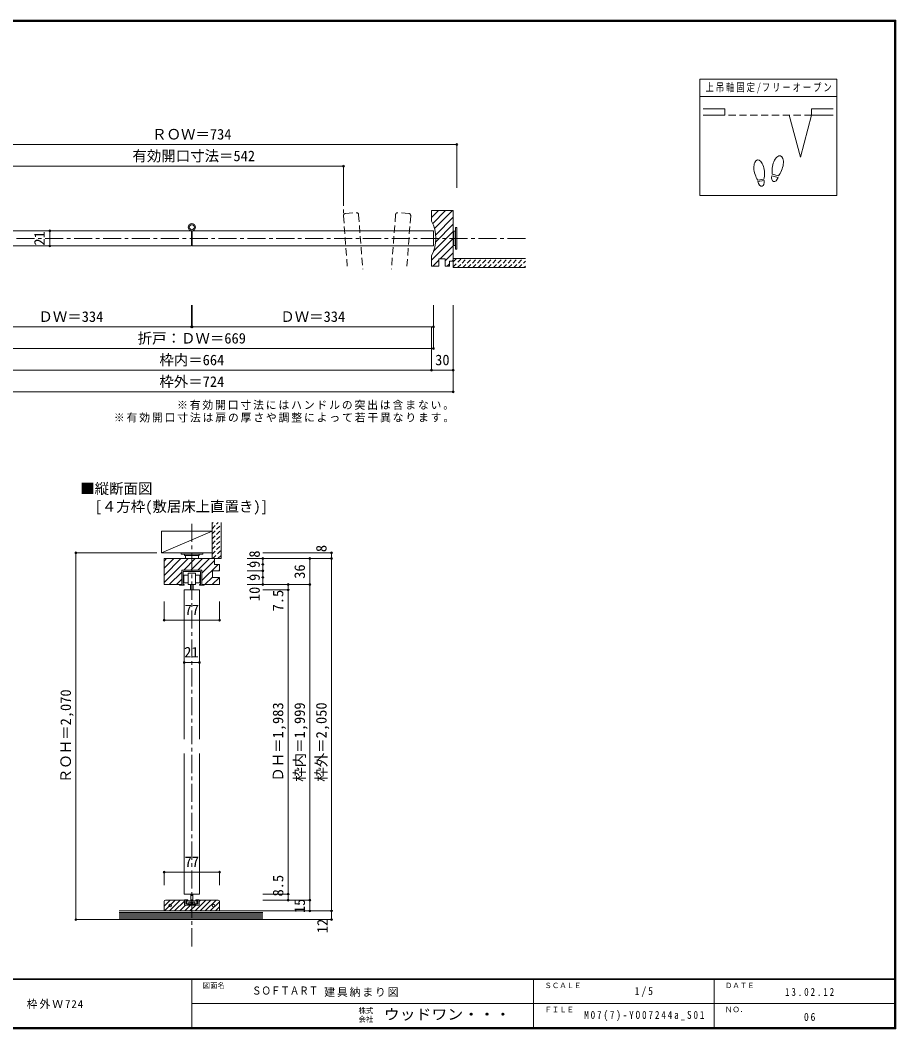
# Model space of a CAD drawing. Units: millimetres at full size, sheet at 1:5. Extents: x -973 to 977, y -701 to 696.
# Drawn here: x -236 to 977, y -701 to 696 of the extents above; entities that cross this region are included whole.
import ezdxf
from ezdxf.enums import TextEntityAlignment as Align

# ---------------------------------------------------------------- set-up
doc = ezdxf.new("R2010")
doc.units = ezdxf.units.MM
doc.header["$LTSCALE"] = 5
doc.header["$PDMODE"] = 32
doc.header["$PDSIZE"] = 2.5
for name, pattern in [('CHAIN1', [8, 5, -1, 1, -1]), ('DASHED1', [1.8, 1.2, -0.6]), ('DASHED2', [3, 2, -1])]:
    doc.linetypes.add(name, pattern=pattern)
for name, color, linetype, lineweight in [('0-1_通り芯', 4, 'CHAIN1', 9), ('0-3_仕上げ', 2, 'Continuous', 9), ('0-4_枠', 3, 'Continuous', 9), ('0-6_扉', 6, 'Continuous', 9), ('0-7_金物', 7, 'Continuous', 9), ('0-A_文字', 7, 'Continuous', 9), ('0-B_寸法', 7, 'Continuous', 9), ('0-C_ハッチ', 4, 'Continuous', 9), ('F-1_枠', 6, 'Continuous', 9)]:
    doc.layers.add(name, color=color, linetype=linetype, lineweight=lineweight)
doc.layers.add('F-0_補助線', color=7, linetype='Continuous')
doc.layers.add('F-A_文字', color=7, linetype='Continuous')
doc.styles.add('HGP明朝B', font='')
doc.styles.add('ＭＳ ゴシック', font='')
doc.styles.get('HGP明朝B').set_extended_font_data('HGP明朝B')
doc.styles.get('ＭＳ ゴシック').set_extended_font_data('MS Gothic')

msp = doc.modelspace()

# ---------------------------------------------------------------- linework, layer by layer
at = {"layer": '0-1_通り芯'}
for p, q in [((211.653, 463.658), (211.653, 424.921)), ((463.653, 393.658), (-460.347, 393.658)), ((1.653, -586.651), (1.653, 0.333))]:
    msp.add_line(p, q, dxfattribs=at)
at = {"layer": '0-3_仕上げ'}
for p, q in [((363.653, 365.658), (463.653, 365.658)), ((363.653, 353.158), (363.653, 365.658)), ((363.653, 353.158), (463.653, 353.158)), ((29.653, -49.667), (29.653, 0.333)), ((42.153, -49.667), (42.153, 0.333)), ((42.153, -49.667), (29.653, -49.667)), ((100.153, -537.667), (-98.847, -537.667)), ((-98.847, -549.667), (100.153, -549.667))]:
    msp.add_line(p, q, dxfattribs=at)
at = {"layer": '0-3_仕上げ', "color": 4}
for p, q in [((-40.347, -11.642), (29.653, -11.642)), ((-40.347, -41.642), (-40.347, -11.642)), ((-40.347, -41.642), (29.653, -11.642))]:
    msp.add_line(p, q, dxfattribs=at)
at = {"layer": '0-3_仕上げ', "color": 7}
for p, q in [((-98.847, -539.667), (100.153, -539.667)), ((-98.847, -541.667), (100.153, -541.667)), ((-98.847, -543.667), (100.153, -543.667)), ((-98.847, -545.667), (100.153, -545.667)), ((-98.847, -547.667), (100.153, -547.667))]:
    msp.add_line(p, q, dxfattribs=at)
at = {"layer": '0-3_仕上げ', "color": 4}
msp.add_lwpolyline([(29.653, -11.642), (29.653, -41.642), (-40.347, -41.642)], dxfattribs=at)
at = {"layer": '0-4_枠'}
for p, q in [((333.653, 417.658), (333.653, 432.158)), ((363.653, 432.158), (333.653, 432.158)), ((363.653, 362.158), (363.653, 432.158)), ((352.653, 365.158), (343.653, 365.158)), ((343.653, 355.158), (343.653, 365.158)), ((352.653, 355.158), (352.653, 365.158)), ((358.653, 355.158), (352.653, 355.158)), ((363.653, 362.158), (358.653, 362.158)), ((358.653, 355.158), (358.653, 362.158)), ((-36.847, -49.667), (33.153, -49.667)), ((33.153, -49.667), (33.153, -57.667)), ((40.153, -57.667), (33.153, -57.667)), ((40.153, -75.667), (30.153, -75.667)), ((40.153, -85.667), (40.153, -75.667)), ((40.153, -85.667), (15.653, -85.667)), ((-36.847, -524.667), (-36.847, -537.667)), ((-34.847, -522.667), (-8.597, -522.667)), ((-8.597, -522.667), (-8.597, -529.667)), ((38.153, -522.667), (11.903, -522.667)), ((40.153, -524.667), (40.153, -537.667)), ((-36.847, -537.667), (40.153, -537.667))]:
    msp.add_line(p, q, dxfattribs=at)
for points in [[(343.653, 355.158), (341.084, 355.158), (333.653, 355.158), (333.653, 369.658)], [(-36.847, -49.667), (-36.847, -85.667), (-12.347, -85.667), (-12.347, -65.667), (15.653, -65.667), (15.653, -85.667)], [(40.153, -57.667), (40.153, -66.667), (30.153, -66.667), (30.153, -75.667)], [(11.903, -522.667), (11.903, -529.667), (-8.597, -529.667)]]:
    msp.add_lwpolyline(points, dxfattribs=at)
for centre in [(-28.347, -530.167), (31.653, -530.167)]:
    msp.add_circle(centre, 1.75, dxfattribs=at)
for centre, radius, start, end in [((288.653, 393.658), 51, 331.92751, 28.07249), ((-34.847, -524.667), 2, 90, 180), ((38.153, -524.667), 2, 0, 90)]:
    msp.add_arc(centre, radius, start, end, dxfattribs=at)
at = {"layer": '0-6_扉', "color": 2, "linetype": 'DASHED2'}
for p, q in [((211.653, 424.921), (217.259, 351.158)), ((214.417, 428.14), (229.374, 429.277)), ((232.593, 426.513), (238.32, 351.158)), ((283.814, 426.513), (278.088, 351.158)), ((301.99, 428.14), (287.033, 429.277)), ((304.754, 424.921), (299.148, 351.158))]:
    msp.add_line(p, q, dxfattribs=at)
at = {"layer": '0-6_扉'}
for p, q in [((-332.847, 404.158), (1.153, 404.158)), ((1.153, 404.158), (1.153, 383.158)), ((2.153, 404.158), (336.153, 404.158)), ((2.153, 404.158), (2.153, 383.158)), ((336.153, 404.158), (336.153, 383.158)), ((-332.847, 383.158), (1.153, 383.158)), ((2.153, 383.158), (336.153, 383.158)), ((-8.847, -93.167), (-8.847, -299.667)), ((-8.847, -93.167), (12.153, -93.167)), ((12.153, -93.167), (12.153, -299.667)), ((-8.847, -319.667), (-8.847, -514.167)), ((12.153, -319.667), (12.153, -514.167)), ((12.153, -514.167), (-8.847, -514.167))]:
    msp.add_line(p, q, dxfattribs=at)
at = {"layer": '0-6_扉', "color": 2, "linetype": 'DASHED2'}
for centre, start, end in [((214.644, 425.149), 94.34602, 184.34602), ((229.601, 426.285), 4.34602, 94.34602), ((286.806, 426.285), 85.65398, 175.65398), ((301.763, 425.149), 355.65398, 85.65398)]:
    msp.add_arc(centre, 3, start, end, dxfattribs=at)
at = {"layer": '0-7_金物'}
for p, q in [((366.653, 378.658), (366.653, 408.658)), ((368.653, 408.658), (366.653, 408.658)), ((368.653, 378.658), (368.653, 408.658)), ((364.653, 402.658), (363.653, 402.658)), ((366.653, 403.657), (364.653, 403.657)), ((364.653, 383.658), (364.653, 403.657)), ((364.653, 384.658), (363.653, 384.658)), ((366.653, 383.658), (364.653, 383.658)), ((368.653, 378.658), (366.653, 378.658)), ((-13.347, -41.642), (-13.347, -43.642)), ((16.653, -41.642), (-13.347, -41.642)), ((16.653, -41.642), (16.653, -43.642)), ((16.653, -43.642), (-13.347, -43.642)), ((-8.347, -43.642), (-8.347, -45.642)), ((11.653, -45.642), (-8.347, -45.642)), ((-7.347, -49.667), (-7.347, -45.642)), ((10.653, -45.642), (10.653, -49.667)), ((11.653, -43.642), (11.653, -45.642)), ((-12.347, -85.667), (-12.347, -65.667)), ((15.653, -65.667), (-12.347, -65.667)), ((-10.347, -85.667), (-10.347, -67.667)), ((13.653, -67.667), (-10.347, -67.667)), ((13.653, -85.667), (13.653, -67.667)), ((15.653, -85.667), (15.653, -65.667)), ((-3.347, -83.465), (-9.377, -83.465)), ((6.653, -72.465), (12.623, -72.465)), ((12.623, -83.465), (6.653, -83.465)), ((12.623, -72.465), (12.623, -83.465)), ((-12.347, -85.667), (-15.347, -85.667)), ((-15.347, -85.667), (-15.347, -86.667)), ((-9.049, -86.667), (-15.347, -86.667)), ((6.653, -85.667), (-3.347, -85.667)), ((-0.347, -93.167), (-0.347, -85.667)), ((3.653, -93.167), (-0.347, -93.167)), ((3.653, -85.667), (3.653, -93.167)), ((12.486, -86.667), (12.486, -85.667)), ((13.653, -85.667), (12.486, -85.667)), ((12.486, -86.667), (18.653, -86.667)), ((15.653, -85.667), (18.653, -85.667)), ((18.653, -85.667), (18.653, -86.667)), ((0.153, -514.209), (0.153, -523.559)), ((3.153, -514.209), (3.153, -523.559)), ((-8.565, -524.033), (-8.347, -523.667)), ((-8.565, -524.301), (-8.347, -524.667)), ((-8.565, -525.533), (-8.347, -525.167)), ((-8.565, -525.801), (-8.347, -526.167)), ((-8.565, -527.033), (-8.347, -526.667)), ((-8.565, -527.301), (-8.347, -527.667)), ((-8.347, -523.667), (-8.347, -522.167)), ((-4.447, -522.167), (-8.347, -522.167)), ((-8.347, -525.167), (-8.347, -524.667)), ((-8.347, -526.667), (-8.347, -526.167)), ((-8.347, -528.167), (-8.347, -527.667)), ((-6.847, -527.467), (-6.847, -523.867)), ((10.153, -529.667), (-6.847, -529.667)), ((-6.347, -523.367), (-4.447, -523.367)), ((-6.347, -527.967), (-3.847, -527.967)), ((-5.347, -523.559), (-5.347, -527.559)), ((-5.347, -523.559), (8.653, -523.559)), ((-5.347, -527.559), (8.653, -527.559)), ((-3.847, -527.967), (-3.847, -528.467)), ((-3.847, -528.467), (1.353, -528.467)), ((-2.347, -525.559), (-2.347, -527.559)), ((-2.347, -525.559), (5.653, -525.559)), ((0.153, -525.559), (0.153, -526.342)), ((0.153, -526.342), (3.153, -526.342)), ((1.353, -528.467), (1.653, -528.767)), ((1.653, -528.767), (1.953, -528.467)), ((1.953, -528.467), (7.153, -528.467)), ((3.153, -525.559), (3.153, -526.342)), ((5.653, -525.559), (5.653, -527.559)), ((9.653, -527.967), (7.153, -527.967)), ((7.153, -528.467), (7.153, -527.967)), ((7.753, -522.167), (11.653, -522.167)), ((9.653, -523.367), (7.753, -523.367)), ((8.653, -523.559), (8.653, -527.559)), ((10.153, -527.467), (10.153, -523.867)), ((11.653, -522.167), (11.653, -523.667)), ((11.871, -524.033), (11.653, -523.667)), ((11.871, -524.301), (11.653, -524.667)), ((11.653, -524.667), (11.653, -525.167)), ((11.871, -525.533), (11.653, -525.167)), ((11.871, -525.801), (11.653, -526.167)), ((11.653, -526.167), (11.653, -526.667)), ((11.871, -527.033), (11.653, -526.667)), ((11.871, -527.301), (11.653, -527.667)), ((11.653, -528.167), (11.653, -527.667))]:
    msp.add_line(p, q, dxfattribs=at)
for points in [[(-3.347, -85.667), (-3.347, -69.667), (6.653, -69.667), (6.653, -85.667)], [(-9.377, -83.465), (-9.377, -72.465), (-3.347, -72.465)], [(-9.049, -86.667), (-9.049, -85.667), (-10.347, -85.667)]]:
    msp.add_lwpolyline(points, dxfattribs=at)
for radius in [5, 3.5]:
    msp.add_circle((1.653, 409.158), radius, dxfattribs=at)
for centre, radius, start, end in [((-8.297, -524.167), 0.3, 153.43495, 206.56505), ((-8.297, -525.667), 0.3, 153.43495, 206.56505), ((-8.297, -527.167), 0.3, 153.43495, 206.56505), ((-6.847, -528.167), 1.5, 180, 270), ((-6.347, -523.867), 0.5, 90, 180), ((-6.347, -527.467), 0.5, 180, 270), ((-4.447, -522.767), 0.6, 0, 90), ((-4.447, -522.767), 0.6, 270, 0), ((7.753, -522.767), 0.6, 90, 180), ((7.753, -522.767), 0.6, 180, 270), ((9.653, -523.867), 0.5, 0, 90), ((9.653, -527.467), 0.5, 270, 0), ((10.153, -528.167), 1.5, 270, 0), ((11.603, -524.167), 0.3, 333.43495, 26.56505), ((11.603, -525.667), 0.3, 333.43495, 26.56505), ((11.603, -527.167), 0.3, 333.43495, 26.56505)]:
    msp.add_arc(centre, radius, start, end, dxfattribs=at)
at = {"layer": '0-A_文字', "color": 4}
for p, q in [((40.153, -483.75), (-36.847, -483.75)), ((-36.847, -483.75), (-36.847, -501.868)), ((40.153, -483.75), (40.153, -501.868))]:
    msp.add_line(p, q, dxfattribs=at)
at = {"layer": '0-A_文字'}
for p in [(-36.847, -483.75), (40.153, -483.75)]:
    msp.add_point(p, dxfattribs=at)
at = {"layer": '0-B_寸法', "color": 3}
for p, q in [((894.986, 614.167), (704.986, 614.167)), ((704.986, 614.167), (704.986, 453.167)), ((894.986, 614.167), (894.986, 453.167)), ((894.986, 590.167), (704.986, 590.167)), ((794.011, 475.878), (785.365, 474.353)), ((813.479, 478.206), (804.998, 480.478)), ((814.022, 480.235), (805.542, 482.507)), ((794.376, 473.81), (785.73, 472.285)), ((894.986, 453.167), (704.986, 453.167))]:
    msp.add_line(p, q, dxfattribs=at)
at = {"layer": '0-B_寸法', "color": 2}
for p, q in [((739.986, 573.251), (709.986, 573.251)), ((739.986, 573.251), (739.986, 564.251)), ((859.986, 573.251), (889.986, 573.251)), ((859.986, 573.251), (859.986, 564.251)), ((739.986, 564.251), (709.986, 564.251)), ((828.928, 564.251), (844.457, 506.295)), ((859.986, 564.251), (844.457, 506.295)), ((859.986, 564.251), (889.986, 564.251))]:
    msp.add_line(p, q, dxfattribs=at)
at = {"layer": '0-B_寸法', "linetype": 'DASHED2'}
msp.add_line((859.986, 564.251), (739.986, 564.251), dxfattribs=at)
at = {"layer": '0-B_寸法', "color": 4}
for p, q in [((-365.347, 523.658), (368.653, 523.658)), ((368.653, 523.658), (368.653, 463.658)), ((-330.347, 493.658), (211.653, 493.658)), ((211.653, 493.658), (211.653, 463.658)), ((-195.212, 404.158), (-195.212, 383.158)), ((1.153, 271.158), (1.153, 301.158)), ((2.153, 271.158), (2.153, 301.158)), ((336.153, 271.158), (336.153, 301.158)), ((363.653, 211.158), (363.653, 301.158)), ((-332.847, 271.158), (1.153, 271.158)), ((2.153, 271.158), (336.153, 271.158)), ((333.653, 211.158), (333.653, 271.158)), ((336.153, 241.158), (336.153, 271.158)), ((-332.847, 241.158), (336.153, 241.158)), ((-330.347, 211.158), (333.653, 211.158)), ((333.653, 211.158), (363.653, 211.158)), ((363.653, 181.158), (363.653, 211.158)), ((-360.347, 181.158), (363.653, 181.158)), ((-158.847, -41.642), (-46.847, -41.642)), ((-158.847, -549.667), (-158.847, -41.642)), ((195.153, -41.667), (100.153, -41.667)), ((195.153, -41.667), (195.153, -549.667)), ((78.153, -49.667), (195.153, -49.667)), ((100.153, -49.667), (100.153, -85.667)), ((165.153, -537.667), (165.153, -49.667)), ((81.571, -57.667), (78.153, -57.667)), ((100.153, -66.667), (78.153, -66.667)), ((100.153, -57.667), (98.064, -57.667)), ((81.571, -75.667), (78.153, -75.667)), ((100.153, -75.667), (98.064, -75.667)), ((78.153, -85.667), (135.153, -85.667)), ((100.153, -93.167), (135.153, -93.167)), ((135.153, -85.666), (165.153, -85.666)), ((135.153, -522.667), (135.153, -85.667)), ((-36.847, -134.914), (-36.847, -109.295)), ((40.153, -134.914), (40.153, -109.295)), ((40.153, -134.914), (-36.847, -134.914)), ((-8.847, -179.459), (-8.847, -193.498)), ((12.153, -179.459), (12.153, -193.498)), ((-8.847, -193.498), (12.153, -193.498)), ((100.153, -514.167), (135.153, -514.167)), ((100.153, -522.667), (165.153, -522.667)), ((100.153, -537.667), (195.153, -537.667)), ((-158.847, -549.667), (-98.847, -549.667)), ((100.153, -549.667), (195.153, -549.667))]:
    msp.add_line(p, q, dxfattribs=at)
at = {"layer": '0-B_寸法', "color": 3}
for centre, major_axis, ratio, start_param, end_param in [((787.35, 488.377), (-2.445, 13.867), 0.5, 4.34059143, 8.22577918), ((813.267, 494.378), (3.644, 13.601), 0.5, 4.34059143, 8.22577918), ((813.163, 493.989), (4.416, 16.48), 0.4, 1.85063327, 2.44287679), ((787.42, 487.981), (-2.963, 16.802), 0.4, 1.85063327, 2.44287679), ((787.42, 487.981), (-2.963, 16.802), 0.4, 3.84030852, 4.43255203), ((809.238, 479.342), (1.894, 7.067), 0.6, 1.57079633, 4.71238898), ((813.163, 493.989), (4.416, 16.48), 0.4, 3.84030852, 4.43255203), ((790.053, 473.047), (-1.27, 7.205), 0.6, 1.57079633, 4.71238898)]:
    msp.add_ellipse(centre, major_axis=major_axis, ratio=ratio, start_param=start_param, end_param=end_param, dxfattribs=at)
at = {"layer": '0-B_寸法'}
for p in [(368.653, 523.658), (211.653, 493.658), (-195.212, 404.158), (-195.212, 383.158), (1.153, 271.158), (2.153, 271.158), (336.153, 271.158), (336.153, 241.158), (333.653, 211.158), (363.653, 211.158), (363.653, 181.158), (-158.847, -41.642), (195.153, -41.667), (100.153, -49.667), (165.153, -49.667), (195.153, -49.667), (100.153, -57.667), (100.153, -66.667), (100.153, -75.667), (100.153, -85.667), (135.153, -85.667), (135.153, -93.167), (165.153, -85.666), (-36.847, -134.914), (40.153, -134.914), (-8.847, -193.498), (12.153, -193.498), (135.153, -514.167), (135.153, -522.667), (165.153, -522.667), (165.153, -537.667), (195.153, -537.667), (-158.847, -549.667), (195.153, -549.667)]:
    msp.add_point(p, dxfattribs=at)
at = {"layer": '0-C_ハッチ'}
for p, q in [((333.653, 422.749), (343.062, 432.158)), ((335.232, 414.428), (352.961, 432.158)), ((337.84, 407.137), (362.861, 432.158)), ((339.394, 398.791), (363.653, 423.05)), ((339.434, 388.932), (363.653, 413.151)), ((333.653, 363.352), (363.653, 393.352)), ((336.555, 376.154), (363.653, 403.251)), ((345.358, 365.158), (363.653, 383.452)), ((335.358, 355.158), (343.653, 363.452)), ((352.653, 362.553), (363.653, 373.553)), ((362.157, 362.158), (363.653, 363.653)), ((355.157, 355.158), (358.653, 358.653)), ((-36.847, -82.954), (-3.56, -49.667)), ((-36.847, -73.054), (-13.459, -49.667)), ((-36.847, -63.155), (-23.359, -49.667)), ((-36.847, -53.255), (-33.258, -49.667)), ((-9.66, -65.667), (6.34, -49.667)), ((0.239, -65.667), (16.239, -49.667)), ((10.139, -65.667), (26.139, -49.667)), ((15.653, -70.052), (33.153, -52.552)), ((-29.66, -85.667), (-12.347, -68.354)), ((15.653, -79.952), (37.938, -57.667)), ((38.837, -66.667), (40.153, -65.351)), ((-19.761, -85.667), (-12.347, -78.253)), ((19.837, -85.667), (30.153, -75.351)), ((29.737, -85.667), (39.737, -75.667)), ((39.636, -85.667), (40.153, -85.15)), ((-36.847, -531.047), (-28.467, -522.667)), ((-36.396, -537.667), (-21.396, -522.667)), ((-29.324, -537.667), (-14.324, -522.667)), ((-22.253, -537.667), (-8.597, -524.01)), ((-15.182, -537.667), (-7.182, -529.667)), ((-8.111, -537.667), (-0.111, -529.667)), ((-1.04, -537.667), (6.96, -529.667)), ((6.031, -537.667), (21.031, -522.667)), ((11.903, -524.522), (13.758, -522.667)), ((13.102, -537.667), (28.102, -522.667)), ((20.173, -537.667), (35.173, -522.667)), ((27.244, -537.667), (40.153, -524.758)), ((34.315, -537.667), (40.153, -531.829))]:
    msp.add_line(p, q, dxfattribs=at)
at = {"layer": '0-C_ハッチ', "linetype": 'DASHED1'}
for p, q in [((363.653, 354.156), (375.155, 365.658)), ((363.653, 361.227), (368.084, 365.658)), ((369.726, 353.158), (382.226, 365.658)), ((376.797, 353.158), (389.297, 365.658)), ((383.868, 353.158), (396.368, 365.658)), ((390.939, 353.158), (403.439, 365.658)), ((398.01, 353.158), (410.51, 365.658)), ((405.081, 353.158), (417.581, 365.658)), ((412.152, 353.158), (424.652, 365.658)), ((419.223, 353.158), (431.723, 365.658)), ((426.294, 353.158), (438.794, 365.658)), ((433.365, 353.158), (445.865, 365.658)), ((440.437, 353.158), (452.937, 365.658)), ((447.508, 353.158), (460.008, 365.658)), ((454.579, 353.158), (463.653, 362.232)), ((461.65, 353.158), (463.653, 355.161)), ((29.653, -8.348), (38.334, 0.333)), ((29.653, -1.277), (31.263, 0.333)), ((29.653, -15.419), (42.153, -2.919)), ((29.653, -22.49), (42.153, -9.99)), ((29.653, -29.561), (42.153, -17.061)), ((29.653, -36.632), (42.153, -24.132)), ((29.653, -43.703), (42.153, -31.203)), ((30.761, -49.667), (42.153, -38.274)), ((37.832, -49.667), (42.153, -45.345))]:
    msp.add_line(p, q, dxfattribs=at)
at = {"layer": 'F-1_枠'}
for p, q in [((-973.347, 695.833), (976.653, 695.833)), ((-973.347, 695), (976.653, 695)), ((-973.347, 694.167), (976.653, 694.167)), ((974.986, 695.833), (974.986, -700.833)), ((975.82, 695.833), (975.82, -700.833)), ((976.653, 695.833), (976.653, -700.833)), ((976.653, -631.667), (-973.347, -631.667)), ((976.653, -632.5), (-973.347, -632.5)), ((1.653, -632.5), (1.653, -699.167)), ((474.986, -632.5), (474.986, -699.167)), ((724.986, -632.5), (724.986, -699.167)), ((1.653, -665.833), (974.986, -665.834)), ((976.653, -699.167), (-973.347, -699.167)), ((976.653, -700), (-973.347, -700)), ((976.653, -700.833), (-973.347, -700.833))]:
    msp.add_line(p, q, dxfattribs=at)

# ---------------------------------------------------------------- texts
at = {"layer": '0-A_文字', "style": 'ＭＳ ゴシック'}
for s, p in [('■縦断面図', (-152.933, 35.515)), ('\u3000[４方枠(敷居床上直置き)]', (-152.933, 10.761)), ('77', (-8.347, -481.25))]:
    msp.add_text(s, height=14.66, dxfattribs=at).set_placement(p, align=Align.BOTTOM_LEFT)
at = {"layer": '0-A_文字', "char_height": 11, "attachment_point": 7, "style": 'ＭＳ ゴシック'}
for s, insert in [('\\T1.17;※有効開口寸法にはハンドルの突出は含まない。', (-18.847, 156.158)), ('\\T1.17;※有効開口寸法は扉の厚さや調整によって若干異なります。', (-106.347, 138.658))]:
    msp.add_mtext(s, dxfattribs=dict(at, insert=insert))
at = {"layer": '0-B_寸法', "style": 'ＭＳ ゴシック'}
for s, p in [('ＲＯＷ＝734', (-53.347, 526.158)), ('有効開口寸法＝542', (-80.697, 496.158)), ('ＤＷ＝334', (-210.847, 273.658)), ('ＤＷ＝334', (124.153, 273.658)), ('折戸：ＤＷ＝669', (-73.347, 243.658)), ('枠内＝664', (-43.347, 213.658)), ('30', (338.653, 213.658)), ('枠外＝724', (-43.347, 183.658)), ('77', (-8.347, -132.414)), ('21', (-8.972, -190.998))]:
    msp.add_text(s, height=14.66, dxfattribs=at).set_placement(p, align=Align.BOTTOM_LEFT)
for s, p in [('21', (-197.712, 383.658)), ('8', (100.153, -48.408)), ('8', (192.653, -40.739)), ('9', (100.153, -62.667)), ('36', (162.653, -77.667)), ('9', (100.153, -80.667)), ('10', (100.153, -108.61)), ('7.5', (132.748, -122.826)), ('ＲＯＨ＝2,070', (-161.347, -360.655)), ('ＤＨ＝1,983', (132.653, -358.667)), ('枠内＝1,999', (162.653, -358.667)), ('枠外＝2,050', (192.653, -358.667)), ('8.5', (132.742, -517.57)), ('15', (162.653, -540.515)), ('12', (194.149, -568.405))]:
    msp.add_text(s, height=14.66, rotation=90, dxfattribs=at).set_placement(p, align=Align.BOTTOM_LEFT)
at = {"layer": '0-B_寸法', "insert": (713.111, 594.667), "char_height": 11, "attachment_point": 7, "style": 'ＭＳ ゴシック'}
msp.add_mtext('\\T1.23;\\W0.75;上吊軸固定/フリーオープン', dxfattribs=at)
at = {"layer": 'F-0_補助線', "style": 'HGP明朝B', "width": 0.85}
msp.add_text('ＳＯＦＴＡＲＴ', height=11, dxfattribs=at).set_placement((84.986, -656.798), align=Align.BOTTOM_LEFT)
at = {"layer": 'F-0_補助線', "insert": (185.035, -656.798), "char_height": 11, "attachment_point": 7, "style": 'ＭＳ ゴシック'}
msp.add_mtext('\\T1.17;建具納まり図', dxfattribs=at)
at = {"layer": 'F-A_文字', "style": 'ＭＳ ゴシック'}
for s, p in [('図面名', (16.653, -646.667)), ('ＳＣＡＬＥ', (489.986, -646.667)), ('ＤＡＴＥ', (739.986, -646.667)), ('ＮＯ．', (739.986, -680.001)), ('株式', (232.486, -681.5)), ('会社', (232.486, -693.5)), ('ＦＩＬＥ', (489.986, -680))]:
    msp.add_text(s, height=7.331, dxfattribs=at).set_placement(p, align=Align.BOTTOM_LEFT)
at = {"layer": 'F-A_文字', "style": 'ＭＳ ゴシック', "width": 1.1}
msp.add_text('ウッドワン・・・', height=14.66, dxfattribs=at).set_placement((267.486, -692.5), align=Align.BOTTOM_LEFT)
at = {"layer": 'F-A_文字', "char_height": 11, "attachment_point": 7, "style": 'ＭＳ ゴシック'}
for s, insert in [('\\T1.38;\\W0.9;1/5', (614.986, -656.667)), ('\\T1.39;\\W0.85;13.02.12', (823.111, -655.417)), ('\\T1.18;ソフトアート\u3000クローゼットドア\\~\\~調整枠\u3000３方枠＋直置敷居\u3000ドアＨ７尺\\~\\~枠外Ｗ724', (-846.68, -673.333)), ('\\T1.4;\\W0.85;M07(7)-YO07244a_S01', (544.986, -690.001)), ('\\T1.36;\\W0.9;06', (849.361, -690.001))]:
    msp.add_mtext(s, dxfattribs=dict(at, insert=insert))

doc.saveas('drawing.dxf')
